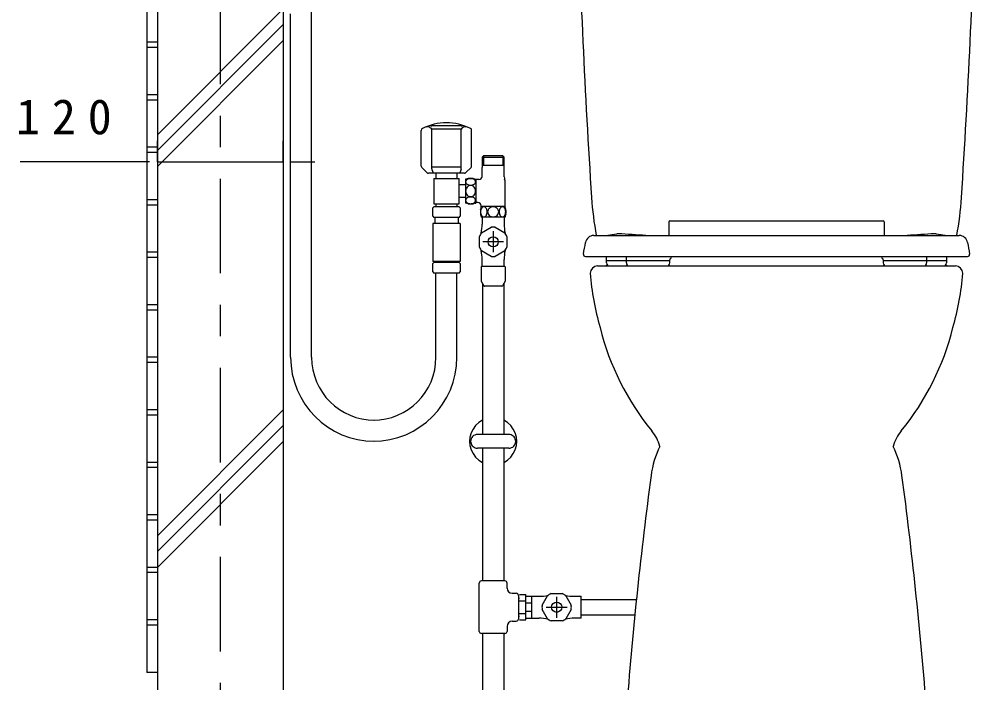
# Model space of a CAD drawing. Units: millimetres, scale not verified. Extents: x -11550 to 6, y -53460 to 8010.
# Drawn here: x -9336 to -8424, y -13853 to -13221 of the extents above; entities that cross this region are included whole.
import ezdxf

# ---------------------------------------------------------------- set-up
doc = ezdxf.new("R2010")
doc.units = ezdxf.units.MM
doc.header["$LTSCALE"] = 30
doc.linetypes.add('USER2', pattern=[6, 3, -1, 1, -1])
doc.layers.add('layer1', color=4, linetype='Continuous', lineweight=25)
doc.styles.add('ＭＳ ゴシック', font='')
doc.styles.get('ＭＳ ゴシック').set_extended_font_data('MS Gothic')

msp = doc.modelspace()

# ---------------------------------------------------------------- linework, layer by layer
at = {"layer": 'layer1', "linetype": 'USER2'}
msp.add_line((-9144.41, -11393.26), (-9144.41, -15353.26), dxfattribs=at)
at = {"layer": 'layer1', "color": 20}
for p, q in [((-9084.41, -11643.26), (-9084.41, -13903.26)), ((-9204.41, -12413.26), (-9204.41, -13903.26))]:
    msp.add_line(p, q, dxfattribs=at)
at = {"layer": 'layer1', "color": 3}
for p, q in [((-9214.41, -12413.26), (-9214.41, -13843.26)), ((-9057.41, -13543.2), (-9057.41, -13190.26)), ((-9077.41, -13543.2), (-9077.41, -13216.01)), ((-8952.91, -13361.14), (-8952.91, -13327.18)), ((-8914.91, -13322.96), (-8942.91, -13322.96)), ((-8914.91, -13325.96), (-8942.91, -13325.96)), ((-8942.91, -13363.83), (-8942.91, -13325.96)), ((-8914.91, -13363.83), (-8914.91, -13325.96)), ((-8904.91, -13361.14), (-8904.91, -13327.18)), ((-8894.89, -13352.5), (-8893.73, -13351.34)), ((-8894.89, -13352.5), (-8873.93, -13352.5)), ((-8894.89, -13352.5), (-8894.89, -13362.35)), ((-8893.73, -13351.34), (-8893.73, -13360.34)), ((-8875.1, -13351.34), (-8893.73, -13351.34)), ((-8875.1, -13351.34), (-8875.1, -13360.34)), ((-8873.93, -13352.5), (-8875.1, -13351.34)), ((-8873.93, -13362.35), (-8873.93, -13352.5)), ((-8947.5, -13367.38), (-8952.33, -13362.55)), ((-8942.91, -13361.96), (-8914.91, -13361.96)), ((-8942.78, -13364.53), (-8941.68, -13367.49)), ((-8915.04, -13364.53), (-8916.14, -13367.49)), ((-8905.5, -13362.55), (-8910.33, -13367.38)), ((-8894.91, -13370.96), (-8894.91, -13362.35)), ((-8894.89, -13360.34), (-8873.93, -13360.34)), ((-8873.91, -13371.33), (-8873.91, -13362.39)), ((-8911.74, -13367.96), (-8946.08, -13367.96)), ((-8940.91, -13372.96), (-8940.91, -13396.96)), ((-8940.91, -13372.96), (-8916.91, -13372.96)), ((-8938.91, -13367.96), (-8938.91, -13372.96)), ((-8918.91, -13367.96), (-8918.91, -13372.96)), ((-8916.91, -13396.96), (-8916.91, -13372.96)), ((-8910.11, -13373.46), (-8910.91, -13373.46)), ((-8910.91, -13373.46), (-8910.91, -13396.46)), ((-8908.22, -13372.98), (-8909.12, -13373.3)), ((-8907.23, -13372.82), (-8904.59, -13372.82)), ((-8903.61, -13372.98), (-8902.7, -13373.3)), ((-8901.72, -13373.46), (-8900.91, -13373.46)), ((-8900.91, -13373.46), (-8900.91, -13396.46)), ((-8910.91, -13378.96), (-8916.91, -13378.96)), ((-8897.91, -13373.96), (-8900.91, -13373.96)), ((-8873.01, -13399.76), (-8873.01, -13376.66)), ((-8910.91, -13390.96), (-8916.91, -13390.96)), ((-8941.91, -13400.96), (-8940.91, -13399.96)), ((-8941.91, -13408.96), (-8941.91, -13400.96)), ((-8940.91, -13396.96), (-8916.91, -13396.96)), ((-8916.91, -13399.96), (-8940.91, -13399.96)), ((-8938.91, -13396.96), (-8938.91, -13399.96)), ((-8918.91, -13396.96), (-8918.91, -13399.96)), ((-8915.91, -13400.96), (-8916.91, -13399.96)), ((-8915.91, -13400.96), (-8915.91, -13408.96)), ((-8910.11, -13396.46), (-8910.91, -13396.46)), ((-8908.22, -13396.94), (-8909.12, -13396.63)), ((-8907.23, -13397.11), (-8904.59, -13397.11)), ((-8903.61, -13396.94), (-8902.7, -13396.63)), ((-8901.72, -13396.46), (-8900.91, -13396.46)), ((-8898.91, -13395.96), (-8900.91, -13395.96)), ((-8895.91, -13400.57), (-8895.91, -13398.96)), ((-8872.91, -13399.76), (-8895.91, -13399.76)), ((-8872.91, -13400.57), (-8872.91, -13399.76)), ((-8941.91, -13408.96), (-8940.91, -13409.96)), ((-8916.91, -13409.96), (-8940.91, -13409.96)), ((-8939.91, -13409.96), (-8939.91, -13415.96)), ((-8917.91, -13409.96), (-8917.91, -13415.96)), ((-8916.91, -13409.96), (-8915.91, -13408.96)), ((-8896.56, -13403.44), (-8896.56, -13406.08)), ((-8896.39, -13402.46), (-8896.08, -13401.55)), ((-8896.39, -13407.07), (-8896.08, -13407.97)), ((-8895.91, -13408.96), (-8895.91, -13409.76)), ((-8872.91, -13409.76), (-8895.91, -13409.76)), ((-8894.89, -13409.76), (-8894.89, -13416.34)), ((-8873.93, -13409.76), (-8873.93, -13416.34)), ((-8872.91, -13408.96), (-8872.91, -13409.76)), ((-8872.43, -13402.46), (-8872.75, -13401.55)), ((-8872.43, -13407.07), (-8872.75, -13407.97)), ((-8872.27, -13403.44), (-8872.27, -13406.08)), ((-8941.91, -13415.96), (-8941.91, -13451.96)), ((-8915.91, -13415.96), (-8941.91, -13415.96)), ((-8915.91, -13415.96), (-8915.91, -13451.96)), ((-8895.41, -13424.6), (-8886.41, -13419.4)), ((-8882.41, -13419.4), (-8873.41, -13424.6)), ((-8716.91, -13414.26), (-8716.91, -13427.26)), ((-8715.91, -13413.26), (-8512.91, -13413.26)), ((-8511.91, -13414.26), (-8511.91, -13427.26)), ((-8897.41, -13438.46), (-8897.41, -13428.06)), ((-8884.41, -13423.26), (-8884.41, -13443.26)), ((-8871.41, -13428.06), (-8871.41, -13438.46)), ((-8788.52, -13427.26), (-8440.3, -13427.26)), ((-8777.27, -13427.26), (-8766.65, -13425.6)), ((-8462.17, -13425.6), (-8451.55, -13427.26)), ((-8874.41, -13433.26), (-8894.41, -13433.26)), ((-8886.41, -13447.12), (-8895.41, -13441.92)), ((-8873.41, -13441.92), (-8882.41, -13447.12)), ((-8915.91, -13451.96), (-8941.91, -13451.96)), ((-8941.91, -13453.96), (-8940.91, -13452.96)), ((-8941.91, -13461.96), (-8941.91, -13453.96)), ((-8916.91, -13452.96), (-8940.91, -13452.96)), ((-8915.91, -13453.96), (-8916.91, -13452.96)), ((-8915.91, -13453.96), (-8915.91, -13461.96)), ((-8894.89, -13456.76), (-8894.89, -13450.18)), ((-8873.93, -13456.76), (-8873.93, -13450.18)), ((-8796.41, -13447.26), (-8432.41, -13447.26)), ((-8776.37, -13453.26), (-8776.37, -13447.26)), ((-8716.07, -13451.26), (-8776.37, -13451.26)), ((-8757.45, -13453.26), (-8757.45, -13447.26)), ((-8716.07, -13453.26), (-8716.07, -13450.43)), ((-8512.75, -13450.43), (-8512.75, -13453.26)), ((-8452.44, -13451.26), (-8512.75, -13451.26)), ((-8471.37, -13447.26), (-8471.37, -13453.26)), ((-8452.44, -13447.26), (-8452.44, -13453.26)), ((-8941.91, -13461.96), (-8940.91, -13462.96)), ((-8916.91, -13462.96), (-8940.91, -13462.96)), ((-8938.91, -13543.2), (-8938.91, -13462.96)), ((-8918.91, -13543.2), (-8918.91, -13462.96)), ((-8916.91, -13462.96), (-8915.91, -13461.96)), ((-8895.66, -13456.76), (-8895.91, -13457.19)), ((-8895.91, -13457.19), (-8895.91, -13458.24)), ((-8895.91, -13458.24), (-8895.91, -13470.75)), ((-8873.16, -13456.76), (-8895.66, -13456.76)), ((-8873.16, -13456.76), (-8872.91, -13457.19)), ((-8872.91, -13457.19), (-8872.91, -13470.75)), ((-8784.91, -13456.25), (-8773.6, -13456.25)), ((-8773.37, -13456.26), (-8455.44, -13456.26)), ((-8455.22, -13456.25), (-8443.91, -13456.25)), ((-8895.91, -13470.75), (-8893.42, -13475.06)), ((-8894.71, -13472.83), (-8894.71, -13616.76)), ((-8872.91, -13470.75), (-8875.4, -13475.06)), ((-8874.11, -13472.83), (-8874.11, -13616.76)), ((-8876.26, -13475.56), (-8892.56, -13475.56)), ((-8869.41, -13616.76), (-8899.41, -13616.76)), ((-8869.41, -13629.76), (-8899.41, -13629.76)), ((-8894.71, -13629.76), (-8894.71, -13756.25)), ((-8874.11, -13629.76), (-8874.11, -13756.25)), ((-8873.16, -13756.25), (-8895.66, -13756.25)), ((-8897.66, -13804.25), (-8897.66, -13758.25)), ((-8871.16, -13763), (-8871.16, -13758.25)), ((-8866.16, -13768), (-8862.41, -13768)), ((-8860.41, -13770), (-8860.41, -13792.5)), ((-8860.41, -13772.75), (-8859.41, -13772.75)), ((-8859.41, -13769.25), (-8853.41, -13769.25)), ((-8853.41, -13793.25), (-8853.41, -13769.25)), ((-8853.41, -13770.78), (-8840.83, -13770.78)), ((-8847.41, -13791.73), (-8847.41, -13770.78)), ((-8837.77, -13779.25), (-8832.57, -13770.25)), ((-8829.11, -13768.25), (-8818.71, -13768.25)), ((-8823.91, -13771.25), (-8823.91, -13791.25)), ((-8815.25, -13770.25), (-8810.05, -13779.25)), ((-8806.99, -13770.78), (-8800.41, -13770.78)), ((-8800.41, -13791.73), (-8800.41, -13770.78)), ((-8800.41, -13773.95), (-8747.92, -13773.95)), ((-8859.41, -13775.25), (-8853.41, -13775.25)), ((-8847.41, -13777.25), (-8853.41, -13777.25)), ((-8832.57, -13792.25), (-8837.77, -13783.25)), ((-8833.91, -13781.25), (-8813.91, -13781.25)), ((-8810.05, -13783.25), (-8815.25, -13792.25)), ((-8860.41, -13789.75), (-8859.41, -13789.75)), ((-8859.41, -13787.25), (-8853.41, -13787.25)), ((-8859.41, -13793.25), (-8853.41, -13793.25)), ((-8847.41, -13785.25), (-8853.41, -13785.25)), ((-8853.41, -13791.73), (-8840.83, -13791.73)), ((-8800.41, -13791.73), (-8806.99, -13791.73)), ((-8800.41, -13788.55), (-8749.4, -13788.55)), ((-8871.16, -13799.5), (-8871.16, -13804.25)), ((-8866.16, -13794.5), (-8862.41, -13794.5)), ((-8818.71, -13794.25), (-8829.11, -13794.25)), ((-8873.16, -13806.25), (-8895.66, -13806.25)), ((-8894.71, -13806.25), (-8894.71, -13873.26)), ((-8874.11, -13806.25), (-8874.11, -13873.26)), ((-9204.41, -13843.26), (-9214.41, -13843.26))]:
    msp.add_line(p, q, dxfattribs=at)
at = {"layer": 'layer1'}
for p, q in [((-9204.41, -13331.42), (-9084.41, -13211.42)), ((-9204.41, -13346.42), (-9084.41, -13226.42)), ((-9204.41, -13243.26), (-9214.41, -13243.26)), ((-9204.41, -13361.42), (-9084.41, -13241.42)), ((-9204.41, -13248.26), (-9214.41, -13248.26)), ((-9204.41, -13293.26), (-9214.41, -13293.26)), ((-9204.41, -13298.26), (-9214.41, -13298.26)), ((-9204.41, -13357.22), (-9204.41, -13337.22)), ((-9084.41, -13357.22), (-9084.41, -13337.22)), ((-9204.41, -13343.26), (-9214.41, -13343.26)), ((-9204.41, -13348.26), (-9214.41, -13348.26)), ((-9219.41, -13357.22), (-9335.07, -13357.22)), ((-9211.91, -13357.22), (-9219.41, -13357.22)), ((-9204.41, -13357.22), (-9084.41, -13357.22)), ((-9076.91, -13357.22), (-9069.41, -13357.22)), ((-9069.41, -13357.22), (-9054.41, -13357.22)), ((-9204.41, -13393.26), (-9214.41, -13393.26)), ((-9204.41, -13398.26), (-9214.41, -13398.26)), ((-9204.41, -13443.26), (-9214.41, -13443.26)), ((-9204.41, -13448.26), (-9214.41, -13448.26)), ((-9204.41, -13493.26), (-9214.41, -13493.26)), ((-9204.41, -13498.26), (-9214.41, -13498.26)), ((-9204.41, -13543.26), (-9214.41, -13543.26)), ((-9204.41, -13548.26), (-9214.41, -13548.26)), ((-9204.41, -13593.26), (-9214.41, -13593.26)), ((-9204.41, -13598.26), (-9214.41, -13598.26)), ((-9204.41, -13713.26), (-9084.41, -13593.26)), ((-9204.41, -13728.26), (-9084.41, -13608.26)), ((-9204.41, -13743.26), (-9084.41, -13623.26)), ((-9204.41, -13643.26), (-9214.41, -13643.26)), ((-9204.41, -13648.26), (-9214.41, -13648.26)), ((-9204.41, -13693.26), (-9214.41, -13693.26)), ((-9204.41, -13698.26), (-9214.41, -13698.26)), ((-9204.41, -13743.26), (-9214.41, -13743.26)), ((-9204.41, -13748.26), (-9214.41, -13748.26)), ((-9204.41, -13793.26), (-9214.41, -13793.26)), ((-9204.41, -13798.26), (-9214.41, -13798.26))]:
    msp.add_line(p, q, dxfattribs=at)
at = {"layer": 'layer1', "color": 3}
for points in [[(-8942.91, -13325.96), (-8943.58, -13325.19), (-8944.34, -13324.58), (-8945.16, -13324.15), (-8946.04, -13323.92), (-8946.93, -13323.88), (-8947.81, -13324.04)], [(-8910.01, -13324.04), (-8910.89, -13323.88), (-8911.78, -13323.92), (-8912.66, -13324.15), (-8913.49, -13324.58), (-8914.24, -13325.19), (-8914.91, -13325.96)], [(-8894.71, -13603.26), (-8898.17, -13605.46), (-8901.17, -13608.25), (-8903.62, -13611.55), (-8905.43, -13615.23), (-8906.54, -13619.18), (-8906.91, -13623.26)], [(-8861.91, -13623.26), (-8862.28, -13619.18), (-8863.39, -13615.23), (-8865.2, -13611.55), (-8867.65, -13608.25), (-8870.65, -13605.46), (-8874.11, -13603.26)], [(-8899.41, -13616.76), (-8900.68, -13616.89), (-8901.9, -13617.26), (-8903.02, -13617.86), (-8904.01, -13618.67), (-8904.82, -13619.65), (-8905.42, -13620.77), (-8905.79, -13621.99), (-8905.91, -13623.26)], [(-8862.91, -13623.26), (-8863.01, -13622.13), (-8863.3, -13621.04), (-8863.78, -13620.01), (-8864.43, -13619.08), (-8865.23, -13618.28), (-8866.16, -13617.63), (-8867.19, -13617.15), (-8868.28, -13616.86), (-8869.41, -13616.76)], [(-8906.91, -13623.26), (-8906.54, -13627.35), (-8905.43, -13631.29), (-8903.62, -13634.98), (-8901.17, -13638.27), (-8898.17, -13641.06), (-8894.71, -13643.26)], [(-8905.91, -13623.26), (-8905.81, -13624.39), (-8905.52, -13625.48), (-8905.04, -13626.51), (-8904.39, -13627.44), (-8903.59, -13628.24), (-8902.66, -13628.89), (-8901.63, -13629.37), (-8900.54, -13629.66), (-8899.41, -13629.76)], [(-8874.11, -13643.26), (-8870.65, -13641.06), (-8867.65, -13638.27), (-8865.2, -13634.98), (-8863.39, -13631.29), (-8862.28, -13627.35), (-8861.91, -13623.26)], [(-8869.41, -13629.76), (-8868.14, -13629.64), (-8866.92, -13629.27), (-8865.8, -13628.67), (-8864.81, -13627.86), (-8864.01, -13626.87), (-8863.41, -13625.75), (-8863.04, -13624.53), (-8862.91, -13623.26)]]:
    msp.add_lwpolyline(points, dxfattribs=at)
for points in [[(-8910.66, -13376.16), (-8910.57, -13376.78), (-8910.3, -13377.37), (-8909.86, -13377.92), (-8909.27, -13378.4), (-8908.55, -13378.79), (-8907.73, -13379.09), (-8906.84, -13379.27), (-8905.91, -13379.33), (-8904.98, -13379.27), (-8904.09, -13379.09), (-8903.27, -13378.79), (-8902.55, -13378.4), (-8901.96, -13377.92), (-8901.52, -13377.37), (-8901.25, -13376.78), (-8901.16, -13376.16), (-8901.25, -13375.54), (-8901.52, -13374.95), (-8901.96, -13374.4), (-8902.55, -13373.92), (-8903.27, -13373.53), (-8904.09, -13373.23), (-8904.98, -13373.05), (-8905.91, -13372.99), (-8906.84, -13373.05), (-8907.73, -13373.23), (-8908.55, -13373.53), (-8909.27, -13373.92), (-8909.86, -13374.4), (-8910.3, -13374.95), (-8910.57, -13375.54)], [(-8905.91, -13379.68), (-8906.84, -13379.79), (-8907.73, -13380.09), (-8908.55, -13380.57), (-8909.27, -13381.23), (-8909.86, -13382.03), (-8910.3, -13382.94), (-8910.57, -13383.93), (-8910.66, -13384.96), (-8910.57, -13385.99), (-8910.3, -13386.99), (-8909.86, -13387.9), (-8909.27, -13388.7), (-8908.55, -13389.35), (-8907.73, -13389.84), (-8906.84, -13390.14), (-8905.91, -13390.24), (-8904.98, -13390.14), (-8904.09, -13389.84), (-8903.27, -13389.35), (-8902.55, -13388.7), (-8901.96, -13387.9), (-8901.52, -13386.99), (-8901.25, -13385.99), (-8901.16, -13384.96), (-8901.25, -13383.93), (-8901.52, -13382.94), (-8901.96, -13382.03), (-8902.55, -13381.23), (-8903.27, -13380.57), (-8904.09, -13380.09), (-8904.98, -13379.79)], [(-8910.66, -13393.77), (-8910.57, -13394.39), (-8910.3, -13394.98), (-8909.86, -13395.53), (-8909.27, -13396.01), (-8908.55, -13396.4), (-8907.73, -13396.7), (-8906.84, -13396.88), (-8905.91, -13396.94), (-8904.98, -13396.88), (-8904.09, -13396.7), (-8903.27, -13396.4), (-8902.55, -13396.01), (-8901.96, -13395.53), (-8901.52, -13394.98), (-8901.25, -13394.39), (-8901.16, -13393.77), (-8901.25, -13393.15), (-8901.52, -13392.56), (-8901.96, -13392.01), (-8902.55, -13391.53), (-8903.27, -13391.14), (-8904.09, -13390.84), (-8904.98, -13390.66), (-8905.91, -13390.6), (-8906.84, -13390.66), (-8907.73, -13390.84), (-8908.55, -13391.14), (-8909.27, -13391.53), (-8909.86, -13392.01), (-8910.3, -13392.56), (-8910.57, -13393.15)], [(-8893.22, -13400.01), (-8893.83, -13400.1), (-8894.43, -13400.37), (-8894.98, -13400.81), (-8895.46, -13401.4), (-8895.85, -13402.12), (-8896.14, -13402.94), (-8896.32, -13403.83), (-8896.38, -13404.76), (-8896.32, -13405.69), (-8896.14, -13406.58), (-8895.85, -13407.4), (-8895.46, -13408.12), (-8894.98, -13408.71), (-8894.43, -13409.15), (-8893.83, -13409.42), (-8893.22, -13409.51), (-8892.6, -13409.42), (-8892, -13409.15), (-8891.46, -13408.71), (-8890.98, -13408.12), (-8890.58, -13407.4), (-8890.29, -13406.58), (-8890.11, -13405.69), (-8890.05, -13404.76), (-8890.11, -13403.83), (-8890.29, -13402.94), (-8890.58, -13402.12), (-8890.98, -13401.4), (-8891.46, -13400.81), (-8892, -13400.37), (-8892.6, -13400.1)], [(-8879.13, -13404.76), (-8879.23, -13403.83), (-8879.53, -13402.94), (-8880.02, -13402.12), (-8880.68, -13401.4), (-8881.48, -13400.81), (-8882.39, -13400.37), (-8883.38, -13400.1), (-8884.41, -13400.01), (-8885.44, -13400.1), (-8886.43, -13400.37), (-8887.34, -13400.81), (-8888.14, -13401.4), (-8888.8, -13402.12), (-8889.29, -13402.94), (-8889.59, -13403.83), (-8889.69, -13404.76), (-8889.59, -13405.69), (-8889.29, -13406.58), (-8888.8, -13407.4), (-8888.14, -13408.12), (-8887.34, -13408.71), (-8886.43, -13409.15), (-8885.44, -13409.42), (-8884.41, -13409.51), (-8883.38, -13409.42), (-8882.39, -13409.15), (-8881.48, -13408.71), (-8880.68, -13408.12), (-8880.02, -13407.4), (-8879.53, -13406.58), (-8879.23, -13405.69)], [(-8875.61, -13400.01), (-8876.22, -13400.1), (-8876.82, -13400.37), (-8877.37, -13400.81), (-8877.85, -13401.4), (-8878.24, -13402.12), (-8878.53, -13402.94), (-8878.71, -13403.83), (-8878.77, -13404.76), (-8878.71, -13405.69), (-8878.53, -13406.58), (-8878.24, -13407.4), (-8877.85, -13408.12), (-8877.37, -13408.71), (-8876.82, -13409.15), (-8876.22, -13409.42), (-8875.61, -13409.51), (-8874.99, -13409.42), (-8874.39, -13409.15), (-8873.85, -13408.71), (-8873.37, -13408.12), (-8872.97, -13407.4), (-8872.68, -13406.58), (-8872.5, -13405.69), (-8872.44, -13404.76), (-8872.5, -13403.83), (-8872.68, -13402.94), (-8872.97, -13402.12), (-8873.37, -13401.4), (-8873.85, -13400.81), (-8874.39, -13400.37), (-8874.99, -13400.1)]]:
    msp.add_lwpolyline(points, close=True, dxfattribs=at)
for centre in [(-8884.41, -13433.26), (-8823.91, -13781.25)]:
    msp.add_circle(centre, 4.85, dxfattribs=at)
for centre, radius, start, end in [((-807.39, -12874.13), 8000, 181.57495, 183.70584), ((-16421.43, -12874.13), 8000, 356.29416, 358.42505), ((-8950.91, -13327.18), 2, 116.67823, 180), ((-8928.91, -13370.96), 51, 63.32177, 116.67823), ((-8941.48, -13316.36), 6.76, 243.45488, 257.76073), ((-8916.34, -13316.36), 6.76, 282.23927, 296.54512), ((-8906.91, -13327.18), 2, 0, 63.32177), ((-8950.91, -13361.14), 2, 180, 225), ((-8940.91, -13363.83), 2, 180, 200.48036), ((-8916.91, -13363.83), 2, 339.51964, 0), ((-8906.91, -13361.14), 2, 315, 0), ((-8946.08, -13365.96), 2, 225, 270), ((-8911.74, -13365.96), 2, 270, 315), ((-8910.11, -13370.46), 3, 270, 289.11297), ((-8907.23, -13375.82), 3, 90, 109.11297), ((-8904.59, -13375.82), 3, 70.88703, 90), ((-8901.72, -13370.46), 3, 250.88703, 270), ((-8897.91, -13370.96), 3, 270, 0), ((-8863.93, -13370.66), 10, 183.85254, 197.46987), ((-8883.01, -13376.66), 10, 0, 17.46987), ((-8491.29, -13371.81), 300, 183.70584, 190.65082), ((-8737.53, -13371.81), 300, 349.34918, 356.29416), ((-8910.11, -13399.46), 3, 70.88703, 90), ((-8907.23, -13394.11), 3, 250.88703, 270), ((-8904.59, -13394.11), 3, 270, 289.11297), ((-8901.72, -13399.46), 3, 90, 109.11297), ((-8898.91, -13398.96), 3, 0, 90), ((-8898.91, -13400.57), 3, 340.88703, 0), ((-8869.91, -13400.57), 3, 180, 199.11297), ((-8893.56, -13403.44), 3, 160.88703, 180), ((-8893.56, -13406.08), 3, 180, 199.11297), ((-8898.91, -13408.96), 3, 0, 19.11297), ((-8869.91, -13408.96), 3, 160.88703, 180), ((-8875.27, -13403.44), 3, 0, 19.11297), ((-8875.27, -13406.08), 3, 340.88703, 0), ((-8939.89, -13416.34), 45, 348.86975, 0), ((-8884.41, -13433.26), 14, 81.78632, 98.21286), ((-8828.93, -13416.34), 45, 180, 191.13039), ((-8715.91, -13414.26), 1, 90, 180), ((-8512.91, -13414.26), 1, 0, 90), ((-8884.41, -13433.26), 14, 141.7867, 158.21326), ((-8884.41, -13433.26), 14, 21.78644, 38.21124), ((-8788.52, -13435.26), 8, 90, 170.46246), ((-8765.74, -13431.44), 5.91, 84.55513, 98.87619), ((-8999.2, -17232.24), 3813.86, 86.08712, 86.48201), ((-8229.62, -17232.24), 3813.86, 93.51799, 93.91288), ((-8463.08, -13431.44), 5.91, 81.12381, 95.44487), ((-8440.3, -13435.26), 8, 9.53754, 90), ((-9289.5, -13351.09), 500, 349.18757, 350.46246), ((-7939.32, -13351.09), 500, 189.53754, 190.81243), ((-8884.41, -13433.26), 14, 201.78711, 218.21361), ((-8939.89, -13450.18), 45, 0, 11.13025), ((-8828.93, -13450.18), 45, 168.86961, 180), ((-8884.41, -13433.26), 14, 321.78688, 338.21318), ((-8796.41, -13445.26), 2, 169.18757, 270), ((-8432.41, -13445.26), 2, 270, 10.81243), ((-8884.41, -13433.26), 14, 261.78719, 278.21361), ((-8778.1, -13453.25), 3, 270, 321.91433), ((-8773.37, -13453.26), 3, 180, 270), ((-8754.45, -13453.26), 3, 180, 270), ((-8719.07, -13453.26), 3, 270, 360), ((-8714.58, -13450.34), 1.5, 90, 183.54618), ((-8514.24, -13450.34), 1.5, 356.45382, 90), ((-8509.75, -13453.26), 3, 180, 270), ((-8474.37, -13453.26), 3, 270, 0), ((-8455.44, -13453.26), 3, 270, 0), ((-8450.72, -13453.25), 3, 218.11363, 270), ((-8784.91, -13463.25), 7, 90, 179.8311), ((-8542.6, -13444.64), 250, 184.26466, 196.31718), ((-8686.22, -13444.64), 250, 343.68282, 355.73534), ((-8443.91, -13463.25), 7, 0.1689, 90), ((-8892.56, -13474.56), 1, 209.98299, 270), ((-8876.26, -13474.56), 1, 270, 330.00711), ((-8539.85, -13454.85), 250, 193.89466, 219.35218), ((-8688.97, -13454.85), 250, 320.64782, 346.10534), ((-8997.41, -13543.2), 80, 180, 270), ((-8997.41, -13543.2), 60, 180, 270), ((-8998.91, -13543.2), 80, 270, 0), ((-8998.91, -13543.2), 60, 270, 0), ((-8764.1, -13638.73), 40, 15.50767, 39.35218), ((-8464.72, -13638.73), 40, 140.64782, 164.49233), ((-8644.75, -13667.67), 90, 153.87421, 172.40869), ((-8584.07, -13667.67), 90, 7.59131, 26.12579), ((-4768.94, -14184.22), 4000.08, 172.40869, 175.5415), ((-12459.88, -14184.22), 4000.08, 4.4585, 7.59131), ((-8895.66, -13758.25), 2, 90, 180), ((-8873.16, -13758.25), 2, 0, 90), ((-8866.16, -13763), 5, 180, 270), ((-8862.41, -13770), 2, 0, 90), ((-8840.83, -13725.78), 45, 270, 281.13039), ((-8823.91, -13781.25), 14, 111.78644, 128.21124), ((-8823.91, -13781.25), 14, 51.78688, 68.21318), ((-8806.99, -13725.78), 45, 258.86961, 270), ((-8823.91, -13781.25), 14, 171.78632, 188.21286), ((-8823.91, -13781.25), 14, 351.78719, 8.21361), ((-8862.41, -13792.5), 2, 270, 0), ((-8840.83, -13836.73), 45, 78.86975, 90), ((-8823.91, -13781.25), 14, 231.7867, 248.21326), ((-8823.91, -13781.25), 14, 291.78711, 308.21361), ((-8806.99, -13836.73), 45, 90, 101.13025), ((-8866.16, -13799.5), 5, 90, 180), ((-8895.66, -13804.25), 2, 180, 270), ((-8873.16, -13804.25), 2, 270, 0)]:
    msp.add_arc(centre, radius, start, end, dxfattribs=at)

# ---------------------------------------------------------------- texts
at = {"layer": 'layer1', "color": 3, "insert": (-9287.79, -13314.37), "char_height": 33.5, "attachment_point": 5, "style": 'ＭＳ ゴシック'}
msp.add_mtext('\\T1.5;120', dxfattribs=at)

doc.saveas('drawing.dxf')
